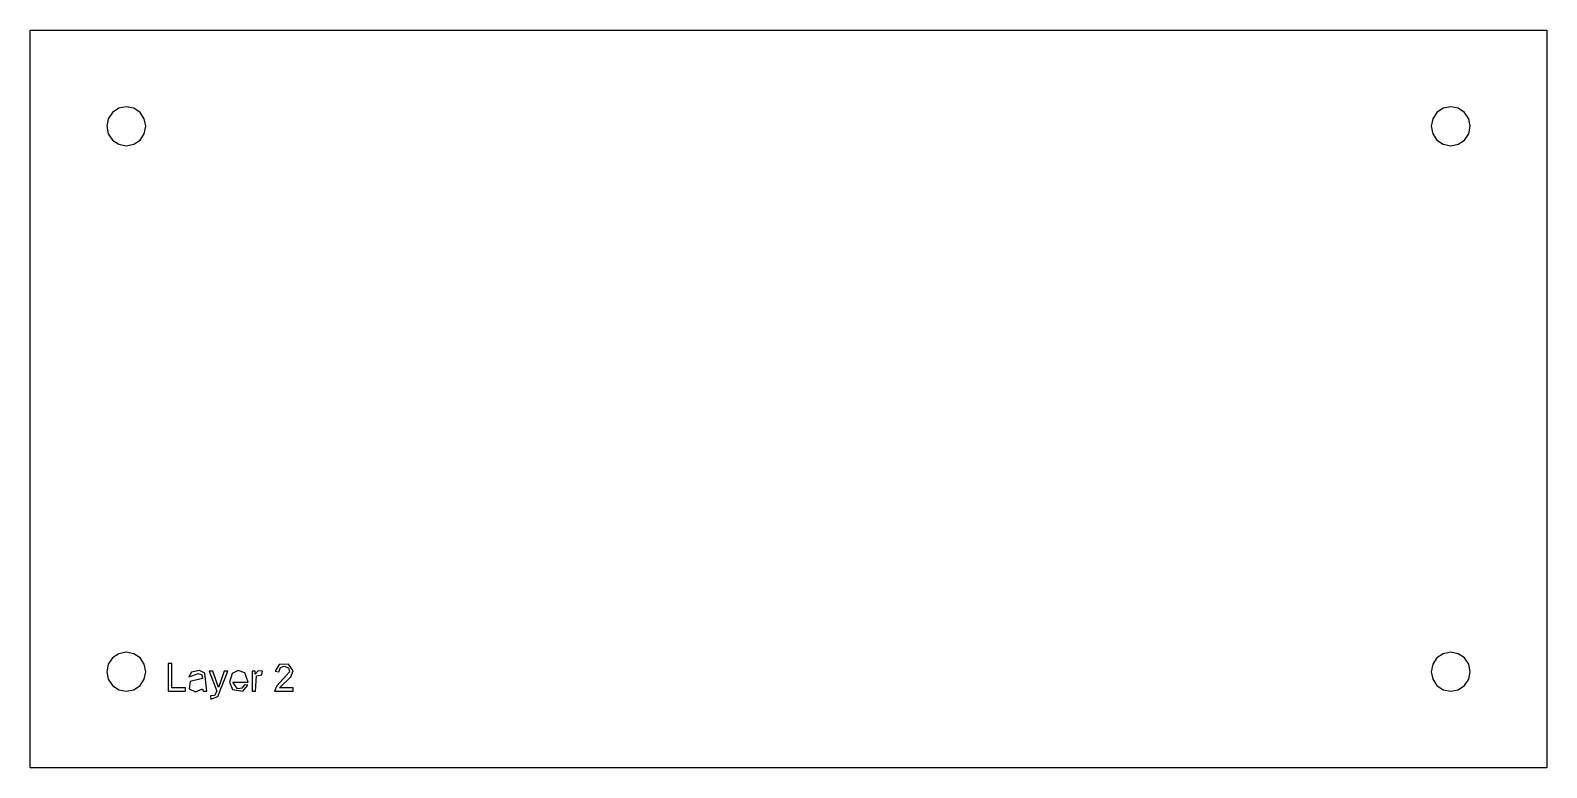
# Model space of a CAD drawing. Header units: metres. Extents: x 223 to 417, y 503 to 597.
import ezdxf

# ---------------------------------------------------------------- set-up
doc = ezdxf.new("R2010")
doc.units = ezdxf.units.M

msp = doc.modelspace()

# ---------------------------------------------------------------- linework, layer by layer
for points in [[(417.31, 502.69), (222.69, 502.69), (222.69, 597.31), (417.31, 597.31), (417.31, 502.69)], [(237.5, 585), (237.31, 585.96), (236.77, 586.77), (235.96, 587.31), (235, 587.5), (234.04, 587.31), (233.23, 586.77), (232.69, 585.96), (232.5, 585), (232.69, 584.04), (233.23, 583.23), (234.04, 582.69), (235, 582.5), (235.96, 582.69), (236.77, 583.23), (237.31, 584.04), (237.5, 585)], [(407.5, 585), (407.31, 585.96), (406.77, 586.77), (405.96, 587.31), (405, 587.5), (404.04, 587.31), (403.23, 586.77), (402.69, 585.96), (402.5, 585), (402.69, 584.04), (403.23, 583.23), (404.04, 582.69), (405, 582.5), (405.96, 582.69), (406.77, 583.23), (407.31, 584.04), (407.5, 585)], [(237.5, 515), (237.31, 515.96), (236.77, 516.77), (235.96, 517.31), (235, 517.5), (234.04, 517.31), (233.23, 516.77), (232.69, 515.96), (232.5, 515), (232.69, 514.04), (233.23, 513.23), (234.04, 512.69), (235, 512.5), (235.96, 512.69), (236.77, 513.23), (237.31, 514.04), (237.5, 515)], [(240.37, 512.5), (242.6, 512.5), (242.6, 512.92), (240.84, 512.92), (240.84, 516.08), (240.37, 516.08), (240.37, 512.5)], [(256.41, 512.92), (254.66, 512.92), (256.11, 514.33), (256.41, 515.1), (255.83, 515.99), (254.61, 515.92), (254.13, 515.06), (254.58, 515.01), (254.78, 515.54), (255.28, 515.73), (255.81, 515.51), (255.95, 515.01), (254.31, 513.19), (254.05, 512.5), (256.41, 512.5), (256.41, 512.92)], [(407.5, 515), (407.31, 515.96), (406.77, 516.77), (405.96, 517.31), (405, 517.5), (404.04, 517.31), (403.23, 516.77), (402.69, 515.96), (402.5, 515), (402.69, 514.04), (403.23, 513.23), (404.04, 512.69), (405, 512.5), (405.96, 512.69), (406.77, 513.23), (407.31, 514.04), (407.5, 515)], [(244.8, 512.82), (244.89, 512.5), (245.35, 512.5), (245.09, 514.83), (244.39, 515.14), (243.39, 514.95), (243.04, 514.35), (244.27, 514.78), (244.69, 514.59), (244.77, 514.15), (243.22, 513.74), (243.07, 512.79), (243.9, 512.44), (244.8, 512.82)], [(245.87, 511.5), (246.76, 511.83), (248.02, 515.09), (247.58, 515.09), (246.84, 512.99), (246.12, 515.09), (245.64, 515.09), (246.63, 512.5), (246.34, 511.95), (245.82, 511.91), (245.87, 511.5)], [(250.17, 513.34), (249.82, 512.88), (249.3, 512.82), (248.7, 513.68), (250.63, 513.68), (250.24, 514.86), (249.35, 515.15), (248.58, 514.79), (248.25, 513.65), (248.65, 512.72), (249.96, 512.52), (250.62, 513.28), (250.17, 513.34)], [(251.17, 512.5), (251.61, 512.5), (251.71, 514.46), (252.42, 514.6), (252.48, 515.06), (251.95, 515.12), (251.56, 514.7), (251.56, 515.09), (251.17, 515.09), (251.17, 512.5)]]:
    msp.add_lwpolyline(points)

doc.saveas('drawing.dxf')
